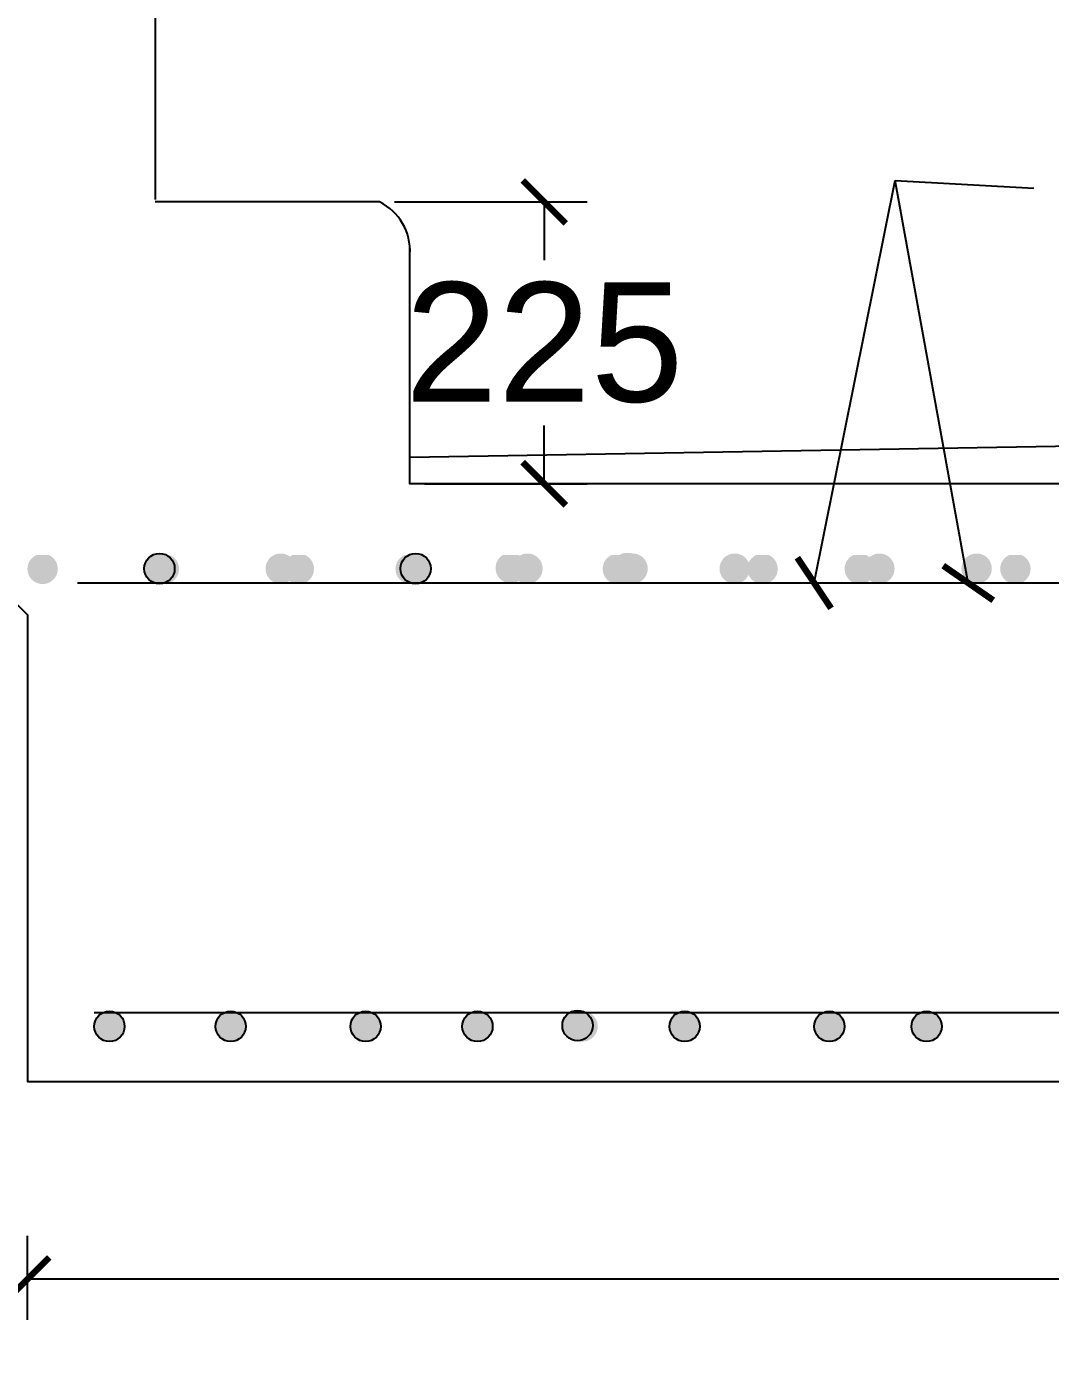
# Model space of a CAD drawing. Header units: inches. Extents: x 322 to 11487, y 352 to 10656.
# Drawn here: x 382.4 to 386.68, y 416.8 to 422.37 of the extents above; entities that cross this region are included whole.
import ezdxf

# ---------------------------------------------------------------- set-up
doc = ezdxf.new("R2010")
doc.units = ezdxf.units.IN
doc.header["$MEASUREMENT"] = 0
doc.layers.add('DIMENSION', color=255, linetype='Continuous')
doc.layers.add('HATCH', color=7, linetype='Continuous')
doc.styles.get("Standard").update_dxf_attribs({"font": 'arial.ttf'})
doc.dimstyles.new('dig', dxfattribs={"dimtxt": 0.3125, "dimasz": 0.18, "dimexe": 0.18, "dimexo": 0.0625, "dimgap": 0.09, "dimtad": 0, "dimtih": 1, "dimtoh": 1, "dimdec": 4, "dimzin": 0, "dimdsep": 46, "dimtxsty": 'Standard', "dimblk": 'ARCHTICK', "dimcen": 0.09, "dimadec": 0, "dimazin": 0, "dimtfac": 1, "dimtdec": 4, "dimtofl": 0, "dimtmove": 0, "dimatfit": 3, "dimldrblk": 'ARCHTICK', "dimfxl": 1, "dimtolj": 1, "dimtzin": 0, "dimarcsym": 0})

# ---------------------------------------------------------------- blocks, each defined once
blk = doc.blocks.new('_ArchTick')
at = {"color": 0, "linetype": 'ByBlock', "const_width": 0.15}
blk.add_lwpolyline([(-0.5, -0.5), (0.5, 0.5)], dxfattribs=at)
blk = doc.blocks.new('*D31')
at = {"layer": 'Defpoints', "color": 0, "ltscale": 0.02, "transparency": 16777216}
for p in [(405.6356, 417.1284), (382.4024, 416.8951), (405.6356, 416.8951)]:
    blk.add_point(p, dxfattribs=at)
at = {"layer": 'DIMENSION', "color": 0, "lineweight": -2, "ltscale": 0.02, "transparency": 16777216}
for p, q in [((382.4024, 416.9576), (382.4024, 417.3084)), ((405.6356, 416.9576), (405.6356, 417.3084)), ((382.4024, 417.1284), (393.1732, 417.1284)), ((405.6356, 417.1284), (394.8648, 417.1284))]:
    blk.add_line(p, q, dxfattribs=at)
at = {"layer": 'DIMENSION', "color": 0, "lineweight": -2, "ltscale": 0.02, "transparency": 16777216, "xscale": 0.18, "yscale": 0.18, "zscale": 0.18, "rotation": 180}
blk.add_blockref('_ArchTick', (382.4024, 417.1284), dxfattribs=at)
at = {"layer": 'DIMENSION', "color": 0, "lineweight": -2, "ltscale": 0.02, "transparency": 16777216, "xscale": 0.18, "yscale": 0.18, "zscale": 0.18}
blk.add_blockref('_ArchTick', (405.6356, 417.1284), dxfattribs=at)
at = {"layer": 'DIMENSION', "color": 0, "ltscale": 0.02, "transparency": 16777216, "insert": (394.019, 417.1284), "char_height": 0.5, "attachment_point": 5}
blk.add_mtext('\\A1;4920', dxfattribs=at)
blk = doc.blocks.new('*D39')
at = {"layer": 'Defpoints', "color": 0, "ltscale": 0.02, "transparency": 16777216}
for p in [(383.8749, 421.6352), (384.0018, 420.456), (384.5635, 420.456)]:
    blk.add_point(p, dxfattribs=at)
at = {"layer": 'DIMENSION', "color": 0, "lineweight": -2, "ltscale": 0.02, "transparency": 16777216}
for p, q in [((383.9374, 421.6352), (384.7435, 421.6352)), ((384.5635, 421.6352), (384.5635, 421.3909)), ((384.5635, 420.456), (384.5635, 420.7003)), ((384.0643, 420.456), (384.7435, 420.456))]:
    blk.add_line(p, q, dxfattribs=at)
at = {"layer": 'DIMENSION', "color": 0, "lineweight": -2, "ltscale": 0.02, "transparency": 16777216, "xscale": 0.18, "yscale": 0.18, "zscale": 0.18}
for p, rotation in [((384.5635, 421.6352), 90), ((384.5635, 420.456), 270)]:
    blk.add_blockref('_ArchTick', p, dxfattribs=dict(at, rotation=rotation))
at = {"layer": 'DIMENSION', "color": 0, "ltscale": 0.02, "transparency": 16777216, "insert": (384.5635, 421.0456), "char_height": 0.5, "attachment_point": 5}
blk.add_mtext('\\A1;225', dxfattribs=at)

msp = doc.modelspace()

# ---------------------------------------------------------------- hatches: boundary and pattern name
at = {"layer": 'DIMENSION', "ltscale": 0.02}
h = msp.add_hatch(color=256, dxfattribs=at)
h.paths.add_polyline_path([(382.48996, 420.15815), (382.44024, 420.15815, 0.3008202), (382.40156, 420.09967, 1), (382.52865, 420.09967, 0.3008202)])
h.paths.add_polyline_path([(383.0358, 420.09967, 0.3008202), (382.99712, 420.15815), (382.9474, 420.15815, 0.3008202), (382.90871, 420.09967, 1)])
h.paths.add_polyline_path([(383.60028, 420.09967, 0.3008202), (383.56159, 420.15815), (383.51187, 420.15815, 0.3008202), (383.47319, 420.09967, 1)])
h.paths.add_polyline_path([(384.06813, 420.09967, 0.3008202), (384.02945, 420.15815), (383.97972, 420.15815, 0.3008202), (383.94104, 420.09967, 1)])
h.paths.add_polyline_path([(384.45509, 420.15815), (384.39118, 420.15815, 0.2670644), (384.35959, 420.10322, 1), (384.48668, 420.10322, 0.2670644)])
h.paths.add_polyline_path([(384.93481, 420.09967, 0.3008202), (384.89612, 420.15815), (384.8464, 420.15815, 0.3008202), (384.80772, 420.09967, 1)])
h.paths.add_polyline_path([(385.50128, 420.15815), (385.45156, 420.15815, 0.3008202), (385.41287, 420.09967, 1), (385.53997, 420.09967, 0.3008202)])
h.paths.add_polyline_path([(385.90811, 420.15815), (385.85839, 420.15815, 0.3008202), (385.8197, 420.09967, 1), (385.94679, 420.09967, 0.3008202)])
h.paths.add_polyline_path([(386.59772, 420.09967, 0.3008202), (386.55903, 420.15815), (386.50931, 420.15815, 0.3008202), (386.47062, 420.09967, 1)])
h.paths.add_polyline_path([(387.09609, 420.09967, 0.3008202), (387.0574, 420.15815), (387.00768, 420.15815, 0.3008202), (386.969, 420.09967, 1)])
h.paths.add_polyline_path([(387.56456, 420.15815), (387.51484, 420.15815, 0.3008202), (387.47615, 420.09967, 1), (387.60324, 420.09967, 0.3008202)])
h.paths.add_polyline_path([(388.16772, 420.09967, 0.3008202), (388.12903, 420.15815), (388.07931, 420.15815, 0.3008202), (388.04063, 420.09967, 1)])
h.paths.add_polyline_path([(388.59689, 420.15815), (388.54717, 420.15815, 0.3008202), (388.50848, 420.09967, 1), (388.63557, 420.09967, 0.3008202)])
h.paths.add_polyline_path([(389.05412, 420.10322, 0.2670644), (389.02253, 420.15815), (388.95862, 420.15815, 0.2670644), (388.92703, 420.10322, 1)])
h.paths.add_polyline_path([(389.45708, 420.10322, 0.2670644), (389.42549, 420.15815), (389.36158, 420.15815, 0.2670644), (389.32999, 420.10322, 1)])
h.paths.add_polyline_path([(389.85266, 420.15815), (389.78875, 420.15815, 0.2670644), (389.75716, 420.10322, 1), (389.88426, 420.10322, 0.2670644)])
h.paths.add_polyline_path([(390.48941, 420.10322, 0.2670644), (390.45782, 420.15815), (390.39391, 420.15815, 0.2670644), (390.36232, 420.10322, 1)])
h.paths.add_polyline_path([(390.89624, 420.10322, 0.2670644), (390.86465, 420.15815), (390.80074, 420.15815, 0.2670644), (390.76914, 420.10322, 1)])
h.paths.add_polyline_path([(391.54716, 420.10322, 0.2670644), (391.51557, 420.15815), (391.45166, 420.15815, 0.2670644), (391.42007, 420.10322, 1)])
h.paths.add_polyline_path([(392.04554, 420.10322, 0.2670644), (392.01394, 420.15815), (391.95003, 420.15815, 0.2670644), (391.91844, 420.10322, 1)])
h.paths.add_polyline_path([(392.55269, 420.10322, 0.2670644), (392.5211, 420.15815), (392.45719, 420.15815, 0.2670644), (392.4256, 420.10322, 1)])
h.paths.add_polyline_path([(393.11717, 420.10322, 0.2670644), (393.08557, 420.15815), (393.02166, 420.15815, 0.2670644), (392.99007, 420.10322, 1)])
h.paths.add_polyline_path([(393.58502, 420.10322, 0.2670644), (393.55343, 420.15815), (393.48952, 420.15815, 0.2670644), (393.45793, 420.10322, 1)])
h.paths.add_polyline_path([(394.00357, 420.10678, 0.2398206), (393.97743, 420.15815), (393.90262, 420.15815, 0.2398206), (393.87648, 420.10678, 1)])
h.paths.add_polyline_path([(394.49235, 420.10779, 0.2327894), (394.46756, 420.15815), (394.39005, 420.15815, 0.2327894), (394.36526, 420.10779, 1)])
h.paths.add_polyline_path([(394.98588, 420.10779, 0.2327894), (394.96109, 420.15815), (394.88358, 420.15815, 0.2327894), (394.85879, 420.10779, 1)])
h.paths.add_polyline_path([(395.4995, 420.10779, 0.2327894), (395.47472, 420.15815), (395.3972, 420.15815, 0.2327894), (395.37241, 420.10779, 1)])
h.paths.add_polyline_path([(395.9877, 420.10779, 0.2327894), (395.96291, 420.15815), (395.8854, 420.15815, 0.2327894), (395.86061, 420.10779, 1)])
h.paths.add_polyline_path([(396.54201, 420.10779, 0.2327894), (396.51722, 420.15815), (396.4397, 420.15815, 0.2327894), (396.41491, 420.10779, 1)])
h.paths.add_polyline_path([(397.02458, 420.15815), (396.95687, 420.15815, 0.2577179), (396.92718, 420.10437, 1), (397.05428, 420.10437, 0.2577179)])
h.paths.add_polyline_path([(397.59119, 420.10437, 0.2577179), (397.5615, 420.15815), (397.49378, 420.15815, 0.2577179), (397.46409, 420.10437, 1)])
h.paths.add_polyline_path([(398.07757, 420.10322, 0.2670644), (398.04597, 420.15815), (397.98206, 420.15815, 0.2670644), (397.95047, 420.10322, 1)])
h.paths.add_polyline_path([(398.60136, 420.10322, 0.2670644), (398.56977, 420.15815), (398.50586, 420.15815, 0.2670644), (398.47427, 420.10322, 1)])
h.paths.add_polyline_path([(399.10989, 420.10322, 0.2670644), (399.0783, 420.15815), (399.01439, 420.15815, 0.2670644), (398.9828, 420.10322, 1)])
h.paths.add_polyline_path([(399.65402, 420.10322, 0.2670644), (399.62243, 420.15815), (399.55852, 420.15815, 0.2670644), (399.52693, 420.10322, 1)])
h.paths.add_polyline_path([(400.12079, 420.15815), (400.05688, 420.15815, 0.2670644), (400.02529, 420.10322, 1), (400.15239, 420.10322, 0.2670644)])
h.paths.add_polyline_path([(400.63442, 420.15815), (400.57051, 420.15815, 0.2670644), (400.53891, 420.10322, 1), (400.66601, 420.10322, 0.2670644)])
h.paths.add_polyline_path([(401.1633, 420.15815), (401.09939, 420.15815, 0.2670644), (401.06779, 420.10322, 1), (401.19489, 420.10322, 0.2670644)])
h.paths.add_polyline_path([(401.72376, 420.10322, 0.2670644), (401.69217, 420.15815), (401.62826, 420.15815, 0.2670644), (401.59667, 420.10322, 1)])
h.paths.add_polyline_path([(402.25156, 420.15815), (402.18765, 420.15815, 0.2670644), (402.15606, 420.10322, 1), (402.28315, 420.10322, 0.2670644)])
h.paths.add_polyline_path([(402.751, 420.10322, 0.2670644), (402.71941, 420.15815), (402.6555, 420.15815, 0.2670644), (402.62391, 420.10322, 1)])
h.paths.add_polyline_path([(403.28497, 420.10322, 0.2670644), (403.25338, 420.15815), (403.18947, 420.15815, 0.2670644), (403.15788, 420.10322, 1)])
h.paths.add_polyline_path([(403.77716, 420.15815), (403.71325, 420.15815, 0.2670644), (403.68166, 420.10322, 1), (403.80875, 420.10322, 0.2670644)])
h.paths.add_polyline_path([(404.26027, 420.15815), (404.19636, 420.15815, 0.2670644), (404.16477, 420.10322, 1), (404.29187, 420.10322, 0.2670644)])
h.paths.add_polyline_path([(404.71089, 420.15815), (404.64698, 420.15815, 0.2670644), (404.61539, 420.10322, 1), (404.74248, 420.10322, 0.2670644)])
h.paths.add_polyline_path([(405.15279, 420.15815), (405.08888, 420.15815, 0.2670644), (405.05729, 420.10322, 1), (405.18439, 420.10322, 0.2670644)])
h = msp.add_hatch(color=256, dxfattribs=at)
h.paths.add_polyline_path([(382.7694, 418.24374), (382.71968, 418.24374, 0.3008202), (382.68099, 418.18525, 1), (382.80809, 418.18525, 0.3008202)])
h.paths.add_polyline_path([(383.31524, 418.18525, 0.3008202), (383.27656, 418.24374), (383.22683, 418.24374, 0.3008202), (383.18815, 418.18525, 1)])
h.paths.add_polyline_path([(383.87972, 418.18525, 0.3008202), (383.84103, 418.24374), (383.79131, 418.24374, 0.3008202), (383.75262, 418.18525, 1)])
h.paths.add_polyline_path([(384.34757, 418.18525, 0.3008202), (384.30888, 418.24374), (384.25916, 418.24374, 0.3008202), (384.22048, 418.18525, 1)])
h.paths.add_polyline_path([(384.73453, 418.24374), (384.67062, 418.24374, 0.2670644), (384.63903, 418.18881, 1), (384.76612, 418.18881, 0.2670644)])
h.paths.add_polyline_path([(385.21425, 418.18525, 0.3008202), (385.17556, 418.24374), (385.12584, 418.24374, 0.3008202), (385.08715, 418.18525, 1)])
h.paths.add_polyline_path([(385.78072, 418.24374), (385.731, 418.24374, 0.3008202), (385.69231, 418.18525, 1), (385.8194, 418.18525, 0.3008202)])
h.paths.add_polyline_path([(386.18754, 418.24374), (386.13782, 418.24374, 0.3008202), (386.09914, 418.18525, 1), (386.22623, 418.18525, 0.3008202)])
h.paths.add_polyline_path([(386.87716, 418.18525, 0.3008202), (386.83847, 418.24374), (386.78875, 418.24374, 0.3008202), (386.75006, 418.18525, 1)])
h.paths.add_polyline_path([(387.37553, 418.18525, 0.3008202), (387.33684, 418.24374), (387.28712, 418.24374, 0.3008202), (387.24843, 418.18525, 1)])
h.paths.add_polyline_path([(387.844, 418.24374), (387.79427, 418.24374, 0.3008202), (387.75559, 418.18525, 1), (387.88268, 418.18525, 0.3008202)])
h.paths.add_polyline_path([(388.44716, 418.18525, 0.3008202), (388.40847, 418.24374), (388.35875, 418.24374, 0.3008202), (388.32006, 418.18525, 1)])
h.paths.add_polyline_path([(388.87632, 418.24374), (388.8266, 418.24374, 0.3008202), (388.78792, 418.18525, 1), (388.91501, 418.18525, 0.3008202)])
h.paths.add_polyline_path([(389.33356, 418.18881, 0.2670644), (389.30197, 418.24374), (389.23806, 418.24374, 0.2670644), (389.20647, 418.18881, 1)])
h.paths.add_polyline_path([(389.73652, 418.18881, 0.2670644), (389.70493, 418.24374), (389.64102, 418.24374, 0.2670644), (389.60943, 418.18881, 1)])
h.paths.add_polyline_path([(390.1321, 418.24374), (390.06819, 418.24374, 0.2670644), (390.0366, 418.18881, 1), (390.16369, 418.18881, 0.2670644)])
h.paths.add_polyline_path([(390.76885, 418.18881, 0.2670644), (390.73726, 418.24374), (390.67335, 418.24374, 0.2670644), (390.64176, 418.18881, 1)])
h.paths.add_polyline_path([(391.17568, 418.18881, 0.2670644), (391.14408, 418.24374), (391.08017, 418.24374, 0.2670644), (391.04858, 418.18881, 1)])
h.paths.add_polyline_path([(391.8266, 418.18881, 0.2670644), (391.79501, 418.24374), (391.7311, 418.24374, 0.2670644), (391.69951, 418.18881, 1)])
h.paths.add_polyline_path([(392.32497, 418.18881, 0.2670644), (392.29338, 418.24374), (392.22947, 418.24374, 0.2670644), (392.19788, 418.18881, 1)])
h.paths.add_polyline_path([(392.83213, 418.18881, 0.2670644), (392.80054, 418.24374), (392.73663, 418.24374, 0.2670644), (392.70503, 418.18881, 1)])
h.paths.add_polyline_path([(393.3966, 418.18881, 0.2670644), (393.36501, 418.24374), (393.3011, 418.24374, 0.2670644), (393.26951, 418.18881, 1)])
h.paths.add_polyline_path([(393.86446, 418.18881, 0.2670644), (393.83286, 418.24374), (393.76895, 418.24374, 0.2670644), (393.73736, 418.18881, 1)])
h.paths.add_polyline_path([(394.28301, 418.19236, 0.2398206), (394.25686, 418.24374), (394.18206, 418.24374, 0.2398206), (394.15591, 418.19236, 1)])
h.paths.add_polyline_path([(394.77179, 418.19338, 0.2327894), (394.747, 418.24374), (394.66948, 418.24374, 0.2327894), (394.64469, 418.19338, 1)])
h.paths.add_polyline_path([(395.26532, 418.19338, 0.2327894), (395.24053, 418.24374), (395.16302, 418.24374, 0.2327894), (395.13823, 418.19338, 1)])
h.paths.add_polyline_path([(395.77894, 418.19338, 0.2327894), (395.75415, 418.24374), (395.67664, 418.24374, 0.2327894), (395.65185, 418.19338, 1)])
h.paths.add_polyline_path([(396.26714, 418.19338, 0.2327894), (396.24235, 418.24374), (396.16484, 418.24374, 0.2327894), (396.14005, 418.19338, 1)])
h.paths.add_polyline_path([(396.82144, 418.19338, 0.2327894), (396.79665, 418.24374), (396.71914, 418.24374, 0.2327894), (396.69435, 418.19338, 1)])
h.paths.add_polyline_path([(397.30402, 418.24374), (397.23631, 418.24374, 0.2577179), (397.20662, 418.18996, 1), (397.33371, 418.18996, 0.2577179)])
h.paths.add_polyline_path([(397.87062, 418.18996, 0.2577179), (397.84093, 418.24374), (397.77322, 418.24374, 0.2577179), (397.74353, 418.18996, 1)])
h.paths.add_polyline_path([(398.357, 418.18881, 0.2670644), (398.32541, 418.24374), (398.2615, 418.24374, 0.2670644), (398.22991, 418.18881, 1)])
h.paths.add_polyline_path([(398.8808, 418.18881, 0.2670644), (398.84921, 418.24374), (398.7853, 418.24374, 0.2670644), (398.7537, 418.18881, 1)])
h.paths.add_polyline_path([(399.38933, 418.18881, 0.2670644), (399.35774, 418.24374), (399.29383, 418.24374, 0.2670644), (399.26224, 418.18881, 1)])
h.paths.add_polyline_path([(399.93346, 418.18881, 0.2670644), (399.90187, 418.24374), (399.83796, 418.24374, 0.2670644), (399.80637, 418.18881, 1)])
h.paths.add_polyline_path([(400.40023, 418.24374), (400.33632, 418.24374, 0.2670644), (400.30473, 418.18881, 1), (400.43182, 418.18881, 0.2670644)])
h.paths.add_polyline_path([(400.91385, 418.24374), (400.84994, 418.24374, 0.2670644), (400.81835, 418.18881, 1), (400.94545, 418.18881, 0.2670644)])
h.paths.add_polyline_path([(401.44273, 418.24374), (401.37882, 418.24374, 0.2670644), (401.34723, 418.18881, 1), (401.47433, 418.18881, 0.2670644)])
h.paths.add_polyline_path([(402.0032, 418.18881, 0.2670644), (401.97161, 418.24374), (401.9077, 418.24374, 0.2670644), (401.8761, 418.18881, 1)])
h.paths.add_polyline_path([(402.53099, 418.24374), (402.46708, 418.24374, 0.2670644), (402.43549, 418.18881, 1), (402.56259, 418.18881, 0.2670644)])
h.paths.add_polyline_path([(403.03044, 418.18881, 0.2670644), (402.99885, 418.24374), (402.93494, 418.24374, 0.2670644), (402.90335, 418.18881, 1)])
h.paths.add_polyline_path([(403.56441, 418.18881, 0.2670644), (403.53282, 418.24374), (403.46891, 418.24374, 0.2670644), (403.43731, 418.18881, 1)])
h.paths.add_polyline_path([(404.0566, 418.24374), (403.99269, 418.24374, 0.2670644), (403.9611, 418.18881, 1), (404.08819, 418.18881, 0.2670644)])
h.paths.add_polyline_path([(404.53971, 418.24374), (404.4758, 418.24374, 0.2670644), (404.44421, 418.18881, 1), (404.5713, 418.18881, 0.2670644)])
h.paths.add_polyline_path([(404.99033, 418.24374), (404.92642, 418.24374, 0.2670644), (404.89482, 418.18881, 1), (405.02192, 418.18881, 0.2670644)])
h.paths.add_polyline_path([(405.43223, 418.24374), (405.36832, 418.24374, 0.2670644), (405.33673, 418.18881, 1), (405.46382, 418.18881, 0.2670644)])
at = {"layer": 'HATCH'}
h = msp.add_hatch(dxfattribs=at)
h.set_pattern_fill('AR-CONC', color=256, scale=1e-05)
h.set_pattern_definition([(50, (48.845028633, -1.442540527), (7.172601826e-05, -6.275213498e-06), [7.5e-06, -8.25e-05]), (355, (48.84502863, -1.44254053), (-1.3875133361e-05, 7.521921337e-05), [6e-06, -6.6e-05]), (100.45144446, (48.84503461, -1.44254105), (5.7850884673e-05, 6.8943999097e-05), [6.3740192e-06, -7.01142112e-05]), (46.1842, (48.84502863, -1.44252053), (0.000106724133067, -1.655192808e-05), [1.125e-05, -0.00012375]), (96.63563549, (48.84503753, -1.44252191), (9.3466194567e-05, 9.7411860077e-05), [9.5610342e-06, -0.000105171376]), (351.18416399, (48.84502863, -1.44252053), (9.3466194505e-05, 9.7411860027e-05), [9e-06, -9.90000001e-05]), (21, (48.845038633, -1.442525527), (5.9690705212e-05, -4.02618890665e-05), [7.5e-06, -8.25e-05]), (326, (48.84503863, -1.44252553), (2.4331533192e-05, 7.2515004505e-05), [6e-06, -6.6e-05]), (71.45144474, (48.84504361, -1.44252888), (8.4022237673e-05, 3.2253115281e-05), [6.374019e-06, -7.01142112e-05]), (37.5, (48.845028633, -1.442540527), (1.2159855317e-06, 3.32893853831e-05), [0, -6.52e-05, 0, -6.7e-05, 0, -6.625e-05]), (7.5, (48.845028633, -1.442540527), (2.63069537442e-05, 3.94411711882e-05), [0, -3.82e-05, 0, -6.37e-05, 0, -2.525e-05]), (327.5, (48.845006333, -1.442540527), (5.33822436172e-05, -2.2554871734e-06), [0, -2.5e-05, 0, -7.8e-05, 0, -0.0001035]), (317.5, (48.844996333, -1.442540527), (5.83186169342e-05, 1.00104982332e-05), [0, -3.25e-05, 0, -5.18e-05, 0, -7.35e-05])])
h.paths.add_polyline_path([(383.01743, 420.10068, 0.3519417), (382.96758, 420.16274), (382.94019, 420.16274, 0.3519417), (382.89034, 420.10068, 1)])
h = msp.add_hatch(dxfattribs=at)
h.set_pattern_fill('AR-CONC', color=256, scale=1e-05)
h.set_pattern_definition([(50, (49.352182464, -1.442540527), (7.172601826e-05, -6.275213498e-06), [7.5e-06, -8.25e-05]), (355, (49.352182464, -1.44254053), (-1.3875133361e-05, 7.521921337e-05), [6e-06, -6.6e-05]), (100.45144446, (49.35218844, -1.44254105), (5.7850884673e-05, 6.8943999097e-05), [6.3740192e-06, -7.01142112e-05]), (46.1842, (49.352182464, -1.44252053), (0.000106724133067, -1.655192808e-05), [1.125e-05, -0.00012375]), (96.63563549, (49.35219136, -1.44252191), (9.3466194567e-05, 9.7411860077e-05), [9.5610342e-06, -0.000105171376]), (351.18416399, (49.35218246, -1.44252053), (9.3466194505e-05, 9.7411860027e-05), [9e-06, -9.90000001e-05]), (21, (49.352192464, -1.442525527), (5.9690705212e-05, -4.02618890665e-05), [7.5e-06, -8.25e-05]), (326, (49.352192464, -1.44252553), (2.4331533192e-05, 7.2515004505e-05), [6e-06, -6.6e-05]), (71.45144474, (49.35219744, -1.44252888), (8.4022237673e-05, 3.2253115281e-05), [6.374019e-06, -7.01142112e-05]), (37.5, (49.352182464, -1.442540527), (1.2159855317e-06, 3.32893853831e-05), [0, -6.52e-05, 0, -6.7e-05, 0, -6.625e-05]), (7.5, (49.352182464, -1.442540527), (2.63069537442e-05, 3.94411711882e-05), [0, -3.82e-05, 0, -6.37e-05, 0, -2.525e-05]), (327.5, (49.352160164, -1.442540527), (5.33822436172e-05, -2.2554871734e-06), [0, -2.5e-05, 0, -7.8e-05, 0, -0.0001035]), (317.5, (49.352150164, -1.442540527), (5.83186169342e-05, 1.00104982332e-05), [0, -3.25e-05, 0, -5.18e-05, 0, -7.35e-05])])
h.paths.add_polyline_path([(383.52458, 420.10068, 0.3519417), (383.47473, 420.16274), (383.44734, 420.16274, 0.3519417), (383.39749, 420.10068, 1)])
h = msp.add_hatch(dxfattribs=at)
h.set_pattern_fill('AR-CONC', color=256, scale=1e-05)
h.set_pattern_definition([(50, (49.91665828, -1.442540527), (7.172601826e-05, -6.275213498e-06), [7.5e-06, -8.25e-05]), (355, (49.91665828, -1.44254053), (-1.3875133361e-05, 7.521921337e-05), [6e-06, -6.6e-05]), (100.45144446, (49.91666426, -1.44254105), (5.7850884673e-05, 6.8943999097e-05), [6.3740192e-06, -7.01142112e-05]), (46.1842, (49.91665828, -1.44252053), (0.000106724133067, -1.655192808e-05), [1.125e-05, -0.00012375]), (96.63563549, (49.91666717, -1.44252191), (9.3466194567e-05, 9.7411860077e-05), [9.5610342e-06, -0.000105171376]), (351.18416399, (49.91665828, -1.44252053), (9.3466194505e-05, 9.7411860027e-05), [9e-06, -9.90000001e-05]), (21, (49.91666828, -1.442525527), (5.9690705212e-05, -4.02618890665e-05), [7.5e-06, -8.25e-05]), (326, (49.91666828, -1.44252553), (2.4331533192e-05, 7.2515004505e-05), [6e-06, -6.6e-05]), (71.45144474, (49.916673254, -1.44252888), (8.4022237673e-05, 3.2253115281e-05), [6.374019e-06, -7.01142112e-05]), (37.5, (49.91665828, -1.442540527), (1.2159855317e-06, 3.32893853831e-05), [0, -6.52e-05, 0, -6.7e-05, 0, -6.625e-05]), (7.5, (49.91665828, -1.442540527), (2.63069537442e-05, 3.94411711882e-05), [0, -3.82e-05, 0, -6.37e-05, 0, -2.525e-05]), (327.5, (49.91663598, -1.442540527), (5.33822436172e-05, -2.2554871734e-06), [0, -2.5e-05, 0, -7.8e-05, 0, -0.0001035]), (317.5, (49.91662598, -1.442540527), (5.83186169342e-05, 1.00104982332e-05), [0, -3.25e-05, 0, -5.18e-05, 0, -7.35e-05])])
h.paths.add_polyline_path([(384.08906, 420.10068, 0.3519417), (384.03921, 420.16274), (384.01182, 420.16274, 0.3519417), (383.96197, 420.10068, 1)])
h = msp.add_hatch(dxfattribs=at)
h.set_pattern_fill('AR-CONC', color=256, scale=1e-05)
h.set_pattern_definition([(50, (50.384511595, -1.442540527), (7.172601826e-05, -6.275213498e-06), [7.5e-06, -8.25e-05]), (355, (50.384511595, -1.44254053), (-1.3875133361e-05, 7.521921337e-05), [6e-06, -6.6e-05]), (100.45144446, (50.38451757, -1.44254105), (5.7850884673e-05, 6.8943999097e-05), [6.3740192e-06, -7.01142112e-05]), (46.1842, (50.384511595, -1.44252053), (0.000106724133067, -1.655192808e-05), [1.125e-05, -0.00012375]), (96.63563549, (50.38452049, -1.44252191), (9.3466194567e-05, 9.7411860077e-05), [9.5610342e-06, -0.000105171376]), (351.18416399, (50.3845116, -1.44252053), (9.3466194505e-05, 9.7411860027e-05), [9e-06, -9.90000001e-05]), (21, (50.384521595, -1.442525527), (5.9690705212e-05, -4.02618890665e-05), [7.5e-06, -8.25e-05]), (326, (50.384521595, -1.44252553), (2.4331533192e-05, 7.2515004505e-05), [6e-06, -6.6e-05]), (71.45144474, (50.38452657, -1.44252888), (8.4022237673e-05, 3.2253115281e-05), [6.374019e-06, -7.01142112e-05]), (37.5, (50.384511595, -1.442540527), (1.2159855317e-06, 3.32893853831e-05), [0, -6.52e-05, 0, -6.7e-05, 0, -6.625e-05]), (7.5, (50.384511595, -1.442540527), (2.63069537442e-05, 3.94411711882e-05), [0, -3.82e-05, 0, -6.37e-05, 0, -2.525e-05]), (327.5, (50.384489295, -1.442540527), (5.33822436172e-05, -2.2554871734e-06), [0, -2.5e-05, 0, -7.8e-05, 0, -0.0001035]), (317.5, (50.384479295, -1.442540527), (5.83186169342e-05, 1.00104982332e-05), [0, -3.25e-05, 0, -5.18e-05, 0, -7.35e-05])])
h.paths.add_polyline_path([(384.55691, 420.10068, 0.3519417), (384.50706, 420.16274), (384.47967, 420.16274, 0.3519417), (384.42982, 420.10068, 1)])
h = msp.add_hatch(dxfattribs=at)
h.set_pattern_fill('AR-CONC', color=256, scale=1e-05)
h.set_pattern_definition([(50, (50.80306305, -1.43898656), (7.172601826e-05, -6.275213498e-06), [7.5e-06, -8.25e-05]), (355, (50.80306305, -1.43898656), (-1.3875133361e-05, 7.521921337e-05), [6e-06, -6.6e-05]), (100.45144446, (50.803069026, -1.43898708), (5.7850884673e-05, 6.8943999097e-05), [6.3740192e-06, -7.01142112e-05]), (46.1842, (50.80306305, -1.43896656), (0.000106724133067, -1.655192808e-05), [1.125e-05, -0.00012375]), (96.63563549, (50.80307194, -1.43896794), (9.3466194567e-05, 9.7411860077e-05), [9.5610342e-06, -0.000105171376]), (351.18416399, (50.80306305, -1.43896656), (9.3466194505e-05, 9.7411860027e-05), [9e-06, -9.90000001e-05]), (21, (50.80307305, -1.43897156), (5.9690705212e-05, -4.02618890665e-05), [7.5e-06, -8.25e-05]), (326, (50.80307305, -1.43897156), (2.4331533192e-05, 7.2515004505e-05), [6e-06, -6.6e-05]), (71.45144474, (50.80307802, -1.438974914), (8.4022237673e-05, 3.2253115281e-05), [6.374019e-06, -7.01142112e-05]), (37.5, (50.80306305, -1.438986559), (1.2159855317e-06, 3.32893853831e-05), [0, -6.52e-05, 0, -6.7e-05, 0, -6.625e-05]), (7.5, (50.80306305, -1.43898656), (2.63069537442e-05, 3.94411711882e-05), [0, -3.82e-05, 0, -6.37e-05, 0, -2.525e-05]), (327.5, (50.80304075, -1.43898656), (5.33822436172e-05, -2.2554871734e-06), [0, -2.5e-05, 0, -7.8e-05, 0, -0.0001035]), (317.5, (50.80303075, -1.43898656), (5.83186169342e-05, 1.00104982332e-05), [0, -3.25e-05, 0, -5.18e-05, 0, -7.35e-05])])
h.paths.add_polyline_path([(384.97546, 420.10424, 0.3519417), (384.92561, 420.16629), (384.89822, 420.16629, 0.3519417), (384.84837, 420.10424, 1)])
h = msp.add_hatch(dxfattribs=at)
h.set_pattern_fill('AR-CONC', color=256, scale=1e-05)
h.set_pattern_definition([(50, (50.82401674, -1.442540527), (7.172601826e-05, -6.275213498e-06), [7.5e-06, -8.25e-05]), (355, (50.82401674, -1.44254053), (-1.3875133361e-05, 7.521921337e-05), [6e-06, -6.6e-05]), (100.45144446, (50.824022715, -1.44254105), (5.7850884673e-05, 6.8943999097e-05), [6.3740192e-06, -7.01142112e-05]), (46.1842, (50.82401674, -1.44252053), (0.000106724133067, -1.655192808e-05), [1.125e-05, -0.00012375]), (96.63563549, (50.82402563, -1.44252191), (9.3466194567e-05, 9.7411860077e-05), [9.5610342e-06, -0.000105171376]), (351.18416399, (50.82401674, -1.44252053), (9.3466194505e-05, 9.7411860027e-05), [9e-06, -9.90000001e-05]), (21, (50.82402674, -1.442525527), (5.9690705212e-05, -4.02618890665e-05), [7.5e-06, -8.25e-05]), (326, (50.82402674, -1.44252553), (2.4331533192e-05, 7.2515004505e-05), [6e-06, -6.6e-05]), (71.45144474, (50.82403171, -1.44252888), (8.4022237673e-05, 3.2253115281e-05), [6.374019e-06, -7.01142112e-05]), (37.5, (50.824016738, -1.442540527), (1.2159855317e-06, 3.32893853831e-05), [0, -6.52e-05, 0, -6.7e-05, 0, -6.625e-05]), (7.5, (50.824016738, -1.442540527), (2.63069537442e-05, 3.94411711882e-05), [0, -3.82e-05, 0, -6.37e-05, 0, -2.525e-05]), (327.5, (50.823994438, -1.442540527), (5.33822436172e-05, -2.2554871734e-06), [0, -2.5e-05, 0, -7.8e-05, 0, -0.0001035]), (317.5, (50.823984438, -1.442540527), (5.83186169342e-05, 1.00104982332e-05), [0, -3.25e-05, 0, -5.18e-05, 0, -7.35e-05])])
h.paths.add_polyline_path([(384.99642, 420.10068, 0.3519417), (384.94656, 420.16274), (384.91918, 420.16274, 0.3519417), (384.86932, 420.10068, 1)])
h = msp.add_hatch(dxfattribs=at)
h.set_pattern_fill('AR-CONC', color=256, scale=1e-05)
h.set_pattern_definition([(50, (51.2511884, -1.442540527), (7.172601826e-05, -6.275213498e-06), [7.5e-06, -8.25e-05]), (355, (51.2511884, -1.44254053), (-1.3875133361e-05, 7.521921337e-05), [6e-06, -6.6e-05]), (100.45144446, (51.251194375, -1.44254105), (5.7850884673e-05, 6.8943999097e-05), [6.3740192e-06, -7.01142112e-05]), (46.1842, (51.2511884, -1.44252053), (0.000106724133067, -1.655192808e-05), [1.125e-05, -0.00012375]), (96.63563549, (51.25119729, -1.44252191), (9.3466194567e-05, 9.7411860077e-05), [9.5610342e-06, -0.000105171376]), (351.18416399, (51.2511884, -1.44252053), (9.3466194505e-05, 9.7411860027e-05), [9e-06, -9.90000001e-05]), (21, (51.2511984, -1.442525527), (5.9690705212e-05, -4.02618890665e-05), [7.5e-06, -8.25e-05]), (326, (51.2511984, -1.44252553), (2.4331533192e-05, 7.2515004505e-05), [6e-06, -6.6e-05]), (71.45144474, (51.25120337, -1.44252888), (8.4022237673e-05, 3.2253115281e-05), [6.374019e-06, -7.01142112e-05]), (37.5, (51.251188398, -1.442540527), (1.2159855317e-06, 3.32893853831e-05), [0, -6.52e-05, 0, -6.7e-05, 0, -6.625e-05]), (7.5, (51.251188398, -1.442540527), (2.63069537442e-05, 3.94411711882e-05), [0, -3.82e-05, 0, -6.37e-05, 0, -2.525e-05]), (327.5, (51.251166098, -1.442540527), (5.33822436172e-05, -2.2554871734e-06), [0, -2.5e-05, 0, -7.8e-05, 0, -0.0001035]), (317.5, (51.251156098, -1.442540527), (5.83186169342e-05, 1.00104982332e-05), [0, -3.25e-05, 0, -5.18e-05, 0, -7.35e-05])])
h.paths.add_polyline_path([(385.42359, 420.10068, 0.3519417), (385.37374, 420.16274), (385.34635, 420.16274, 0.3519417), (385.2965, 420.10068, 1)])
h = msp.add_hatch(dxfattribs=at)
h.set_pattern_fill('AR-CONC', color=256, scale=1e-05)
h.set_pattern_definition([(50, (51.85634587, -1.442540527), (7.172601826e-05, -6.275213498e-06), [7.5e-06, -8.25e-05]), (355, (51.85634587, -1.44254053), (-1.3875133361e-05, 7.521921337e-05), [6e-06, -6.6e-05]), (100.45144446, (51.856351845, -1.44254105), (5.7850884673e-05, 6.8943999097e-05), [6.3740192e-06, -7.01142112e-05]), (46.1842, (51.85634587, -1.44252053), (0.000106724133067, -1.655192808e-05), [1.125e-05, -0.00012375]), (96.63563549, (51.85635476, -1.44252191), (9.3466194567e-05, 9.7411860077e-05), [9.5610342e-06, -0.000105171376]), (351.18416399, (51.85634587, -1.44252053), (9.3466194505e-05, 9.7411860027e-05), [9e-06, -9.90000001e-05]), (21, (51.85635587, -1.442525527), (5.9690705212e-05, -4.02618890665e-05), [7.5e-06, -8.25e-05]), (326, (51.85635587, -1.44252553), (2.4331533192e-05, 7.2515004505e-05), [6e-06, -6.6e-05]), (71.45144474, (51.85636084, -1.44252888), (8.4022237673e-05, 3.2253115281e-05), [6.374019e-06, -7.01142112e-05]), (37.5, (51.856345868, -1.442540527), (1.2159855317e-06, 3.32893853831e-05), [0, -6.52e-05, 0, -6.7e-05, 0, -6.625e-05]), (7.5, (51.856345868, -1.442540527), (2.63069537442e-05, 3.94411711882e-05), [0, -3.82e-05, 0, -6.37e-05, 0, -2.525e-05]), (327.5, (51.856323568, -1.442540527), (5.33822436172e-05, -2.2554871734e-06), [0, -2.5e-05, 0, -7.8e-05, 0, -0.0001035]), (317.5, (51.85631357, -1.442540527), (5.83186169342e-05, 1.00104982332e-05), [0, -3.25e-05, 0, -5.18e-05, 0, -7.35e-05])])
h.paths.add_polyline_path([(386.02875, 420.10068, 0.3519417), (385.97889, 420.16274), (385.95151, 420.16274, 0.3519417), (385.90165, 420.10068, 1)])
h = msp.add_hatch(dxfattribs=at)
h.set_pattern_fill('AR-CONC', color=256, scale=1e-05)
h.set_pattern_definition([(50, (52.26317194, -1.442540527), (7.172601826e-05, -6.275213498e-06), [7.5e-06, -8.25e-05]), (355, (52.26317194, -1.44254053), (-1.3875133361e-05, 7.521921337e-05), [6e-06, -6.6e-05]), (100.45144446, (52.263177915, -1.44254105), (5.7850884673e-05, 6.8943999097e-05), [6.3740192e-06, -7.01142112e-05]), (46.1842, (52.26317194, -1.44252053), (0.000106724133067, -1.655192808e-05), [1.125e-05, -0.00012375]), (96.63563549, (52.26318083, -1.44252191), (9.3466194567e-05, 9.7411860077e-05), [9.5610342e-06, -0.000105171376]), (351.18416399, (52.26317194, -1.44252053), (9.3466194505e-05, 9.7411860027e-05), [9e-06, -9.90000001e-05]), (21, (52.26318194, -1.442525527), (5.9690705212e-05, -4.02618890665e-05), [7.5e-06, -8.25e-05]), (326, (52.26318194, -1.44252553), (2.4331533192e-05, 7.2515004505e-05), [6e-06, -6.6e-05]), (71.45144474, (52.26318691, -1.44252888), (8.4022237673e-05, 3.2253115281e-05), [6.374019e-06, -7.01142112e-05]), (37.5, (52.263171938, -1.442540527), (1.2159855317e-06, 3.32893853831e-05), [0, -6.52e-05, 0, -6.7e-05, 0, -6.625e-05]), (7.5, (52.263171938, -1.442540527), (2.63069537442e-05, 3.94411711882e-05), [0, -3.82e-05, 0, -6.37e-05, 0, -2.525e-05]), (327.5, (52.263149638, -1.442540527), (5.33822436172e-05, -2.2554871734e-06), [0, -2.5e-05, 0, -7.8e-05, 0, -0.0001035]), (317.5, (52.26313964, -1.442540527), (5.83186169342e-05, 1.00104982332e-05), [0, -3.25e-05, 0, -5.18e-05, 0, -7.35e-05])])
h.paths.add_polyline_path([(386.43557, 420.10068, 0.3519417), (386.38572, 420.16274), (386.35833, 420.16274, 0.3519417), (386.30848, 420.10068, 1)])
h = msp.add_hatch(dxfattribs=at)
h.set_pattern_fill('AR-CONC', color=256, scale=1e-05)
h.set_pattern_definition([(50, (48.63568623, -3.35796744), (7.172601826e-05, -6.275213498e-06), [7.5e-06, -8.25e-05]), (355, (48.63568623, -3.35796744), (-1.3875133361e-05, 7.521921337e-05), [6e-06, -6.6e-05]), (100.45144446, (48.63569221, -3.35796796), (5.7850884673e-05, 6.8943999097e-05), [6.3740192e-06, -7.01142112e-05]), (46.1842, (48.63568623, -3.35794744), (0.000106724133067, -1.655192808e-05), [1.125e-05, -0.00012375]), (96.63563549, (48.63569512, -3.35794882), (9.3466194567e-05, 9.7411860077e-05), [9.5610342e-06, -0.000105171376]), (351.18416399, (48.63568623, -3.35794744), (9.3466194505e-05, 9.7411860027e-05), [9e-06, -9.90000001e-05]), (21, (48.63569623, -3.35795244), (5.9690705212e-05, -4.02618890665e-05), [7.5e-06, -8.25e-05]), (326, (48.63569623, -3.35795244), (2.4331533192e-05, 7.2515004505e-05), [6e-06, -6.6e-05]), (71.45144474, (48.635701205, -3.357955794), (8.4022237673e-05, 3.2253115281e-05), [6.374019e-06, -7.01142112e-05]), (37.5, (48.63568623, -3.35796744), (1.2159855317e-06, 3.32893853831e-05), [0, -6.52e-05, 0, -6.7e-05, 0, -6.625e-05]), (7.5, (48.63568623, -3.35796744), (2.63069537442e-05, 3.94411711882e-05), [0, -3.82e-05, 0, -6.37e-05, 0, -2.525e-05]), (327.5, (48.63566393, -3.35796744), (5.33822436172e-05, -2.2554871734e-06), [0, -2.5e-05, 0, -7.8e-05, 0, -0.0001035]), (317.5, (48.63565393, -3.35796744), (5.83186169342e-05, 1.00104982332e-05), [0, -3.25e-05, 0, -5.18e-05, 0, -7.35e-05])])
h.paths.add_polyline_path([(382.80809, 418.18525, 0.3519417), (382.75823, 418.24731), (382.73085, 418.24731, 0.3519417), (382.68099, 418.18525, 1)])
h = msp.add_hatch(dxfattribs=at)
h.set_pattern_fill('AR-CONC', color=256, scale=1e-05)
h.set_pattern_definition([(50, (49.14284006, -3.35796744), (7.172601826e-05, -6.275213498e-06), [7.5e-06, -8.25e-05]), (355, (49.14284006, -3.35796744), (-1.3875133361e-05, 7.521921337e-05), [6e-06, -6.6e-05]), (100.45144446, (49.14284604, -3.35796796), (5.7850884673e-05, 6.8943999097e-05), [6.3740192e-06, -7.01142112e-05]), (46.1842, (49.14284006, -3.35794744), (0.000106724133067, -1.655192808e-05), [1.125e-05, -0.00012375]), (96.63563549, (49.14284896, -3.35794882), (9.3466194567e-05, 9.7411860077e-05), [9.5610342e-06, -0.000105171376]), (351.18416399, (49.14284006, -3.35794744), (9.3466194505e-05, 9.7411860027e-05), [9e-06, -9.90000001e-05]), (21, (49.14285006, -3.35795244), (5.9690705212e-05, -4.02618890665e-05), [7.5e-06, -8.25e-05]), (326, (49.14285006, -3.35795244), (2.4331533192e-05, 7.2515004505e-05), [6e-06, -6.6e-05]), (71.45144474, (49.142855036, -3.357955794), (8.4022237673e-05, 3.2253115281e-05), [6.374019e-06, -7.01142112e-05]), (37.5, (49.142840062, -3.35796744), (1.2159855317e-06, 3.32893853831e-05), [0, -6.52e-05, 0, -6.7e-05, 0, -6.625e-05]), (7.5, (49.14284006, -3.35796744), (2.63069537442e-05, 3.94411711882e-05), [0, -3.82e-05, 0, -6.37e-05, 0, -2.525e-05]), (327.5, (49.142817762, -3.35796744), (5.33822436172e-05, -2.2554871734e-06), [0, -2.5e-05, 0, -7.8e-05, 0, -0.0001035]), (317.5, (49.14280776, -3.35796744), (5.83186169342e-05, 1.00104982332e-05), [0, -3.25e-05, 0, -5.18e-05, 0, -7.35e-05])])
h.paths.add_polyline_path([(383.31524, 418.18525, 0.3519417), (383.26539, 418.24731), (383.238, 418.24731, 0.3519417), (383.18815, 418.18525, 1)])
h = msp.add_hatch(dxfattribs=at)
h.set_pattern_fill('AR-CONC', color=256, scale=1e-05)
h.set_pattern_definition([(50, (49.70731588, -3.35796744), (7.172601826e-05, -6.275213498e-06), [7.5e-06, -8.25e-05]), (355, (49.70731588, -3.35796744), (-1.3875133361e-05, 7.521921337e-05), [6e-06, -6.6e-05]), (100.45144446, (49.707321855, -3.35796796), (5.7850884673e-05, 6.8943999097e-05), [6.3740192e-06, -7.01142112e-05]), (46.1842, (49.70731588, -3.35794744), (0.000106724133067, -1.655192808e-05), [1.125e-05, -0.00012375]), (96.63563549, (49.70732477, -3.35794882), (9.3466194567e-05, 9.7411860077e-05), [9.5610342e-06, -0.000105171376]), (351.18416399, (49.70731588, -3.35794744), (9.3466194505e-05, 9.7411860027e-05), [9e-06, -9.90000001e-05]), (21, (49.70732588, -3.35795244), (5.9690705212e-05, -4.02618890665e-05), [7.5e-06, -8.25e-05]), (326, (49.70732588, -3.35795244), (2.4331533192e-05, 7.2515004505e-05), [6e-06, -6.6e-05]), (71.45144474, (49.70733085, -3.357955794), (8.4022237673e-05, 3.2253115281e-05), [6.374019e-06, -7.01142112e-05]), (37.5, (49.707315877, -3.35796744), (1.2159855317e-06, 3.32893853831e-05), [0, -6.52e-05, 0, -6.7e-05, 0, -6.625e-05]), (7.5, (49.707315877, -3.35796744), (2.63069537442e-05, 3.94411711882e-05), [0, -3.82e-05, 0, -6.37e-05, 0, -2.525e-05]), (327.5, (49.707293577, -3.35796744), (5.33822436172e-05, -2.2554871734e-06), [0, -2.5e-05, 0, -7.8e-05, 0, -0.0001035]), (317.5, (49.707283577, -3.35796744), (5.83186169342e-05, 1.00104982332e-05), [0, -3.25e-05, 0, -5.18e-05, 0, -7.35e-05])])
h.paths.add_polyline_path([(383.87972, 418.18525, 0.3519417), (383.82986, 418.24731), (383.80248, 418.24731, 0.3519417), (383.75262, 418.18525, 1)])
h = msp.add_hatch(dxfattribs=at)
h.set_pattern_fill('AR-CONC', color=256, scale=1e-05)
h.set_pattern_definition([(50, (50.17516919, -3.35796744), (7.172601826e-05, -6.275213498e-06), [7.5e-06, -8.25e-05]), (355, (50.17516919, -3.35796744), (-1.3875133361e-05, 7.521921337e-05), [6e-06, -6.6e-05]), (100.45144446, (50.17517517, -3.35796796), (5.7850884673e-05, 6.8943999097e-05), [6.3740192e-06, -7.01142112e-05]), (46.1842, (50.17516919, -3.35794744), (0.000106724133067, -1.655192808e-05), [1.125e-05, -0.00012375]), (96.63563549, (50.17517809, -3.35794882), (9.3466194567e-05, 9.7411860077e-05), [9.5610342e-06, -0.000105171376]), (351.18416399, (50.17516919, -3.35794744), (9.3466194505e-05, 9.7411860027e-05), [9e-06, -9.90000001e-05]), (21, (50.17517919, -3.35795244), (5.9690705212e-05, -4.02618890665e-05), [7.5e-06, -8.25e-05]), (326, (50.17517919, -3.35795244), (2.4331533192e-05, 7.2515004505e-05), [6e-06, -6.6e-05]), (71.45144474, (50.175184166, -3.357955794), (8.4022237673e-05, 3.2253115281e-05), [6.374019e-06, -7.01142112e-05]), (37.5, (50.175169192, -3.35796744), (1.2159855317e-06, 3.32893853831e-05), [0, -6.52e-05, 0, -6.7e-05, 0, -6.625e-05]), (7.5, (50.17516919, -3.35796744), (2.63069537442e-05, 3.94411711882e-05), [0, -3.82e-05, 0, -6.37e-05, 0, -2.525e-05]), (327.5, (50.175146892, -3.35796744), (5.33822436172e-05, -2.2554871734e-06), [0, -2.5e-05, 0, -7.8e-05, 0, -0.0001035]), (317.5, (50.17513689, -3.35796744), (5.83186169342e-05, 1.00104982332e-05), [0, -3.25e-05, 0, -5.18e-05, 0, -7.35e-05])])
h.paths.add_polyline_path([(384.34757, 418.18525, 0.3519417), (384.29772, 418.24731), (384.27033, 418.24731, 0.3519417), (384.22048, 418.18525, 1)])
h = msp.add_hatch(dxfattribs=at)
h.set_pattern_fill('AR-CONC', color=256, scale=1e-05)
h.set_pattern_definition([(50, (50.593720646, -3.35441347), (7.172601826e-05, -6.275213498e-06), [7.5e-06, -8.25e-05]), (355, (50.593720646, -3.35441347), (-1.3875133361e-05, 7.521921337e-05), [6e-06, -6.6e-05]), (100.45144446, (50.59372662, -3.354413994), (5.7850884673e-05, 6.8943999097e-05), [6.3740192e-06, -7.01142112e-05]), (46.1842, (50.59372065, -3.35439347), (0.000106724133067, -1.655192808e-05), [1.125e-05, -0.00012375]), (96.63563549, (50.59372954, -3.35439485), (9.3466194567e-05, 9.7411860077e-05), [9.5610342e-06, -0.000105171376]), (351.18416399, (50.59372065, -3.35439347), (9.3466194505e-05, 9.7411860027e-05), [9e-06, -9.90000001e-05]), (21, (50.593730646, -3.35439847), (5.9690705212e-05, -4.02618890665e-05), [7.5e-06, -8.25e-05]), (326, (50.593730646, -3.35439847), (2.4331533192e-05, 7.2515004505e-05), [6e-06, -6.6e-05]), (71.45144474, (50.59373562, -3.354401826), (8.4022237673e-05, 3.2253115281e-05), [6.374019e-06, -7.01142112e-05]), (37.5, (50.593720646, -3.35441347), (1.2159855317e-06, 3.32893853831e-05), [0, -6.52e-05, 0, -6.7e-05, 0, -6.625e-05]), (7.5, (50.593720646, -3.35441347), (2.63069537442e-05, 3.94411711882e-05), [0, -3.82e-05, 0, -6.37e-05, 0, -2.525e-05]), (327.5, (50.593698346, -3.35441347), (5.33822436172e-05, -2.2554871734e-06), [0, -2.5e-05, 0, -7.8e-05, 0, -0.0001035]), (317.5, (50.593688346, -3.35441347), (5.83186169342e-05, 1.00104982332e-05), [0, -3.25e-05, 0, -5.18e-05, 0, -7.35e-05])])
h.paths.add_polyline_path([(384.76612, 418.18881, 0.3519417), (384.71627, 418.25086), (384.68888, 418.25086, 0.3519417), (384.63903, 418.18881, 1)])
h = msp.add_hatch(dxfattribs=at)
h.set_pattern_fill('AR-CONC', color=256, scale=1e-05)
h.set_pattern_definition([(50, (50.614674335, -3.35796744), (7.172601826e-05, -6.275213498e-06), [7.5e-06, -8.25e-05]), (355, (50.614674335, -3.35796744), (-1.3875133361e-05, 7.521921337e-05), [6e-06, -6.6e-05]), (100.45144446, (50.61468031, -3.35796796), (5.7850884673e-05, 6.8943999097e-05), [6.3740192e-06, -7.01142112e-05]), (46.1842, (50.614674335, -3.35794744), (0.000106724133067, -1.655192808e-05), [1.125e-05, -0.00012375]), (96.63563549, (50.61468323, -3.35794882), (9.3466194567e-05, 9.7411860077e-05), [9.5610342e-06, -0.000105171376]), (351.18416399, (50.61467433, -3.35794744), (9.3466194505e-05, 9.7411860027e-05), [9e-06, -9.90000001e-05]), (21, (50.614684335, -3.35795244), (5.9690705212e-05, -4.02618890665e-05), [7.5e-06, -8.25e-05]), (326, (50.614684335, -3.35795244), (2.4331533192e-05, 7.2515004505e-05), [6e-06, -6.6e-05]), (71.45144474, (50.61468931, -3.357955794), (8.4022237673e-05, 3.2253115281e-05), [6.374019e-06, -7.01142112e-05]), (37.5, (50.614674335, -3.35796744), (1.2159855317e-06, 3.32893853831e-05), [0, -6.52e-05, 0, -6.7e-05, 0, -6.625e-05]), (7.5, (50.614674335, -3.35796744), (2.63069537442e-05, 3.94411711882e-05), [0, -3.82e-05, 0, -6.37e-05, 0, -2.525e-05]), (327.5, (50.614652035, -3.35796744), (5.33822436172e-05, -2.2554871734e-06), [0, -2.5e-05, 0, -7.8e-05, 0, -0.0001035]), (317.5, (50.614642035, -3.35796744), (5.83186169342e-05, 1.00104982332e-05), [0, -3.25e-05, 0, -5.18e-05, 0, -7.35e-05])])
h.paths.add_polyline_path([(384.78708, 418.18525, 0.3519417), (384.73722, 418.24731), (384.70984, 418.24731, 0.3519417), (384.65998, 418.18525, 1)])
h = msp.add_hatch(dxfattribs=at)
h.set_pattern_fill('AR-CONC', color=256, scale=1e-05)
h.set_pattern_definition([(50, (51.041845995, -3.35796744), (7.172601826e-05, -6.275213498e-06), [7.5e-06, -8.25e-05]), (355, (51.041845995, -3.35796744), (-1.3875133361e-05, 7.521921337e-05), [6e-06, -6.6e-05]), (100.45144446, (51.04185197, -3.35796796), (5.7850884673e-05, 6.8943999097e-05), [6.3740192e-06, -7.01142112e-05]), (46.1842, (51.041845995, -3.35794744), (0.000106724133067, -1.655192808e-05), [1.125e-05, -0.00012375]), (96.63563549, (51.04185489, -3.35794882), (9.3466194567e-05, 9.7411860077e-05), [9.5610342e-06, -0.000105171376]), (351.18416399, (51.041846, -3.35794744), (9.3466194505e-05, 9.7411860027e-05), [9e-06, -9.90000001e-05]), (21, (51.041855995, -3.35795244), (5.9690705212e-05, -4.02618890665e-05), [7.5e-06, -8.25e-05]), (326, (51.041855995, -3.35795244), (2.4331533192e-05, 7.2515004505e-05), [6e-06, -6.6e-05]), (71.45144474, (51.04186097, -3.357955794), (8.4022237673e-05, 3.2253115281e-05), [6.374019e-06, -7.01142112e-05]), (37.5, (51.041845995, -3.35796744), (1.2159855317e-06, 3.32893853831e-05), [0, -6.52e-05, 0, -6.7e-05, 0, -6.625e-05]), (7.5, (51.041845995, -3.35796744), (2.63069537442e-05, 3.94411711882e-05), [0, -3.82e-05, 0, -6.37e-05, 0, -2.525e-05]), (327.5, (51.041823695, -3.35796744), (5.33822436172e-05, -2.2554871734e-06), [0, -2.5e-05, 0, -7.8e-05, 0, -0.0001035]), (317.5, (51.041813695, -3.35796744), (5.83186169342e-05, 1.00104982332e-05), [0, -3.25e-05, 0, -5.18e-05, 0, -7.35e-05])])
h.paths.add_polyline_path([(385.21425, 418.18525, 0.3519417), (385.16439, 418.24731), (385.13701, 418.24731, 0.3519417), (385.08715, 418.18525, 1)])
h = msp.add_hatch(dxfattribs=at)
h.set_pattern_fill('AR-CONC', color=256, scale=1e-05)
h.set_pattern_definition([(50, (51.647003465, -3.35796744), (7.172601826e-05, -6.275213498e-06), [7.5e-06, -8.25e-05]), (355, (51.647003465, -3.35796744), (-1.3875133361e-05, 7.521921337e-05), [6e-06, -6.6e-05]), (100.45144446, (51.64700944, -3.35796796), (5.7850884673e-05, 6.8943999097e-05), [6.3740192e-06, -7.01142112e-05]), (46.1842, (51.647003465, -3.35794744), (0.000106724133067, -1.655192808e-05), [1.125e-05, -0.00012375]), (96.63563549, (51.64701236, -3.35794882), (9.3466194567e-05, 9.7411860077e-05), [9.5610342e-06, -0.000105171376]), (351.18416399, (51.64700346, -3.35794744), (9.3466194505e-05, 9.7411860027e-05), [9e-06, -9.90000001e-05]), (21, (51.647013465, -3.35795244), (5.9690705212e-05, -4.02618890665e-05), [7.5e-06, -8.25e-05]), (326, (51.647013465, -3.35795244), (2.4331533192e-05, 7.2515004505e-05), [6e-06, -6.6e-05]), (71.45144474, (51.64701844, -3.357955794), (8.4022237673e-05, 3.2253115281e-05), [6.374019e-06, -7.01142112e-05]), (37.5, (51.647003465, -3.35796744), (1.2159855317e-06, 3.32893853831e-05), [0, -6.52e-05, 0, -6.7e-05, 0, -6.625e-05]), (7.5, (51.647003465, -3.35796744), (2.63069537442e-05, 3.94411711882e-05), [0, -3.82e-05, 0, -6.37e-05, 0, -2.525e-05]), (327.5, (51.646981165, -3.35796744), (5.33822436172e-05, -2.2554871734e-06), [0, -2.5e-05, 0, -7.8e-05, 0, -0.0001035]), (317.5, (51.646971165, -3.35796744), (5.83186169342e-05, 1.00104982332e-05), [0, -3.25e-05, 0, -5.18e-05, 0, -7.35e-05])])
h.paths.add_polyline_path([(385.8194, 418.18525, 0.3519417), (385.76955, 418.24731), (385.74216, 418.24731, 0.3519417), (385.69231, 418.18525, 1)])
h = msp.add_hatch(dxfattribs=at)
h.set_pattern_fill('AR-CONC', color=256, scale=1e-05)
h.set_pattern_definition([(50, (52.053829535, -3.35796744), (7.172601826e-05, -6.275213498e-06), [7.5e-06, -8.25e-05]), (355, (52.053829535, -3.35796744), (-1.3875133361e-05, 7.521921337e-05), [6e-06, -6.6e-05]), (100.45144446, (52.05383551, -3.35796796), (5.7850884673e-05, 6.8943999097e-05), [6.3740192e-06, -7.01142112e-05]), (46.1842, (52.053829535, -3.35794744), (0.000106724133067, -1.655192808e-05), [1.125e-05, -0.00012375]), (96.63563549, (52.05383843, -3.35794882), (9.3466194567e-05, 9.7411860077e-05), [9.5610342e-06, -0.000105171376]), (351.18416399, (52.05382953, -3.35794744), (9.3466194505e-05, 9.7411860027e-05), [9e-06, -9.90000001e-05]), (21, (52.053839535, -3.35795244), (5.9690705212e-05, -4.02618890665e-05), [7.5e-06, -8.25e-05]), (326, (52.053839535, -3.35795244), (2.4331533192e-05, 7.2515004505e-05), [6e-06, -6.6e-05]), (71.45144474, (52.05384451, -3.357955794), (8.4022237673e-05, 3.2253115281e-05), [6.374019e-06, -7.01142112e-05]), (37.5, (52.053829535, -3.35796744), (1.2159855317e-06, 3.32893853831e-05), [0, -6.52e-05, 0, -6.7e-05, 0, -6.625e-05]), (7.5, (52.053829535, -3.35796744), (2.63069537442e-05, 3.94411711882e-05), [0, -3.82e-05, 0, -6.37e-05, 0, -2.525e-05]), (327.5, (52.053807235, -3.35796744), (5.33822436172e-05, -2.2554871734e-06), [0, -2.5e-05, 0, -7.8e-05, 0, -0.0001035]), (317.5, (52.053797235, -3.35796744), (5.83186169342e-05, 1.00104982332e-05), [0, -3.25e-05, 0, -5.18e-05, 0, -7.35e-05])])
h.paths.add_polyline_path([(386.22623, 418.18525, 0.3519417), (386.17638, 418.24731), (386.14899, 418.24731, 0.3519417), (386.09914, 418.18525, 1)])

# ---------------------------------------------------------------- linework, layer by layer
at = {"layer": 'DIMENSION', "ltscale": 0.02}
msp.add_line((382.93522, 425.25956), (382.93522, 421.64588), dxfattribs=at)
for points in [[(381.97034, 421.64588), (381.97559, 420.33448), (382.40237, 419.90808), (382.40237, 417.95516), (388.0285, 417.95516), (405.6356, 417.95516), (405.6356, 419.90808)], [(383.8749, 421.63524), (382.93522, 421.63524)], [(404.01868, 421.52227), (404.01868, 420.45603), (384.00178, 420.45603), (384.00178, 421.44236)], [(384.00178, 420.56766), (394.55946, 420.74693), (404.01868, 420.6815)], [(382.61171, 420.04069), (405.40879, 420.04069)], [(382.68106, 418.24374), (405.47815, 418.24374)]]:
    msp.add_lwpolyline(points, dxfattribs=at)
for centre in [(382.95388, 420.10068), (384.02551, 420.10068), (382.74454, 418.18525), (383.25169, 418.18525), (383.81617, 418.18525), (384.28402, 418.18525), (384.70257, 418.18881), (385.1507, 418.18525), (385.75586, 418.18525), (386.16268, 418.18525)]:
    msp.add_circle(centre, 0.06355, dxfattribs=at)
msp.add_arc((383.7722, 421.4295), 0.22994, 356.79402, 63.4723, dxfattribs=at)

# ---------------------------------------------------------------- dimensions: what is measured, and where the dimension line sits
dim = msp.add_linear_dim(base=(384.56352, 420.45603), p1=(383.8749, 421.63524), p2=(384.00178, 420.45603), angle=90, text='225', dimstyle='dig', override={"dimtxt": 0.5}, dxfattribs=at)
dim.commit()
dim.dimension.update_dxf_attribs({"geometry": '*D39', "text_midpoint": (384.56352, 421.04563)})
dim = msp.add_linear_dim(base=(405.6356, 417.12837), p1=(382.40237, 416.89514), p2=(405.6356, 416.89514), text='4920', dimstyle='dig', override={"dimtxt": 0.5}, dxfattribs=at)
dim.commit()
dim.dimension.update_dxf_attribs({"geometry": '*D31', "text_midpoint": (394.01899, 417.12837)})

# ---------------------------------------------------------------- leaders
for points in [[(385.69252, 420.04069), (386.03081, 421.72442), (386.61074, 421.69225)], [(386.33688, 420.04069), (386.03081, 421.72442)]]:
    msp.add_leader(points, dimstyle='dig', override={"dimtxt": 0.5}, dxfattribs=at)

doc.saveas('drawing.dxf')
